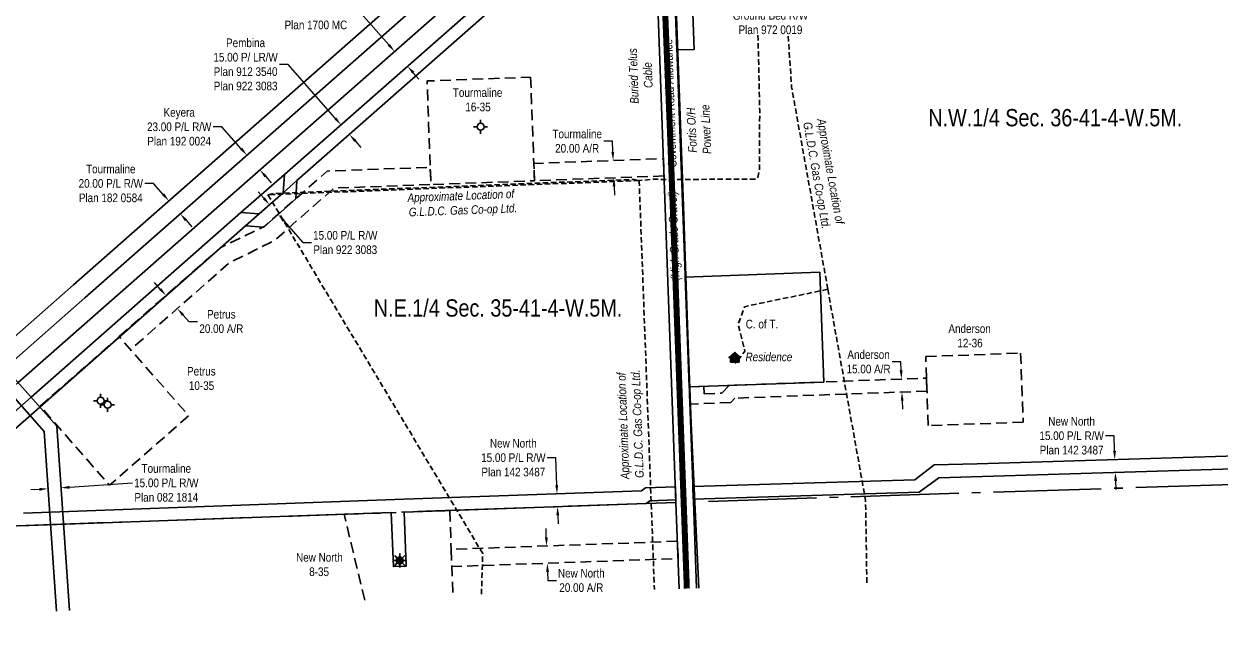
# Model space of a CAD drawing. Extents: x 665644 to 688844, y 5825051 to 5844826.
# Drawn here: x 671517 to 672902, y 5827794 to 5828489 of the extents above; entities that cross this region are included whole.
import ezdxf
from ezdxf.enums import TextEntityAlignment as Align

# ---------------------------------------------------------------- set-up
doc = ezdxf.new("R2010")
doc.units = 0
doc.header["$LTSCALE"] = 5
doc.header["$PDSIZE"] = 0.5
for name, pattern in [('foc-ACCESSROAD', [3.75, 2.5, -1.25]), ('foc-QUARTERLINE', [33, 25, -3, 2, -3]), ('UG_PIPE', [1.875, 1.25, -0.625])]:
    doc.linetypes.add(name, pattern=pattern)
doc.layers.get('Defpoints').update_dxf_attribs({"color": 9})
for name, color, linetype in [('AS-PIPE-UG', 44, 'UG_PIPE'), ('AS-PIPE-UG-T', 44, 'Continuous'), ('AS-POWER', 104, 'foc-POWER'), ('AS-POWER-T', 104, 'Continuous'), ('AS-RESIDENCE', 14, 'Continuous'), ('AS-ROADS', 254, 'Continuous'), ('AS-TELEPHONE', 224, 'foc-TEL'), ('AS-TELEPHONE-T', 224, 'Continuous'), ('C-SYMBOL', 7, 'Continuous'), ('F-AR', 190, 'foc-ACCESSROAD'), ('F-RW', 190, 'Continuous'), ('F-WS', 190, 'foc-ACCESSROAD'), ('F-WS-S', 190, 'Continuous'), ('L-QSEC', 8, 'foc-QUARTERLINE'), ('L-ROAD-T', 7, 'Continuous'), ('L-SEC', 7, 'Continuous'), ('L-TITLEDB', 4, 'Continuous'), ('L-TITLEDB-T', 4, 'Continuous')]:
    doc.layers.add(name, color=color, linetype=linetype)
for name, color, linetype, lineweight in [('F-AR-T', 190, 'Continuous', 9), ('F-RW-T', 190, 'Continuous', 9), ('F-WS-T', 190, 'Continuous', 9), ('T-TEXT', 48, 'Continuous', 18)]:
    doc.layers.add(name, color=color, linetype=linetype, lineweight=lineweight)
doc.styles.add('175L', font='ARIALN.TTF', dxfattribs={"height": 20})
doc.styles.add('80CG', font='ARIALN.TTF', dxfattribs={"height": 10})
doc.styles.add('80L', font='ARIALN.TTF', dxfattribs={"height": 10})
doc.styles.add('80LS', font='ARIALNI.TTF', dxfattribs={"height": 10})
doc.styles.add('foc-LtypeFont', font='ARIALN.TTF', dxfattribs={"height": 7.35})
doc.linetypes.add('foc-POWER', pattern='A,6,-1,["P",foc-LtypeFont,S=0.2,R=0,X=-0.625,Y=-0.75],-1.24,4', length=12.24)
doc.linetypes.add('foc-TEL', pattern='A,2,-1,["T",foc-LtypeFont,S=0.2,R=0,X=-0.425,Y=-0.75],-1.24,8', length=12.24)
doc.linetypes.add('foc-TEL-NOLINE', pattern='A,0,-2,["T",foc-LtypeFont,S=0.2,R=0,X=-0.425,Y=-0.75],-10.24', length=12.24)
doc.dimstyles.new('Compass 5 000', dxfattribs={"dimscale": 5, "dimtxt": 9, "dimasz": 2, "dimexe": 0.2, "dimexo": 0.0625, "dimgap": 0.5, "dimtad": 0, "dimtih": 1, "dimtoh": 1, "dimzin": 0, "dimdsep": 46, "dimtxsty": '80CG', "dimcen": 0.1, "dimse1": 1, "dimse2": 1, "dimclrd": 256, "dimclrt": 256, "dimaunit": 1, "dimadec": 4, "dimazin": 0, "dimtfac": 0.06, "dimtofl": 0, "dimtmove": 0, "dimatfit": 1, "dimfxl": 0.2, "dimtolj": 1, "dimtzin": 0, "dimlwd": -1, "dimarcsym": 0})

# ---------------------------------------------------------------- blocks, each defined once
blk = doc.blocks.new('*D2245')
at = {"layer": 'Defpoints', "color": 0, "transparency": 16777216}
for p in [(672120.8, 5827884.2), (672121.5, 5827864.2), (672123.1, 5827864.3)]:
    blk.add_point(p, dxfattribs=at)
at = {"layer": 'F-AR-T', "transparency": 16777216}
for p, q in [((672122, 5827894.3), (672121.7, 5827904.3)), ((672123.4, 5827854.3), (672123.8, 5827844.3)), ((672123.8, 5827844.3), (672133.8, 5827844.3))]:
    blk.add_line(p, q, dxfattribs=at)
for points in [[(672123.7, 5827894.3), (672120.3, 5827894.2), (672122.4, 5827884.3)], [(672125.1, 5827854.3), (672121.8, 5827854.2), (672123.1, 5827864.3)]]:
    blk.add_solid(points, dxfattribs=at)
at = {"layer": 'F-AR-T', "transparency": 16777216, "insert": (672162.5, 5827844.3), "char_height": 10, "attachment_point": 5, "style": '80CG'}
blk.add_mtext('\\A1;New North\\P20.00 A/R', dxfattribs=at)
blk = doc.blocks.new('*D2254')
at = {"layer": 'Defpoints', "color": 0, "transparency": 16777216}
for p in [(671691.4, 5828182.8), (671704.6, 5828167.8), (671694.8, 5828159.1)]:
    blk.add_point(p, dxfattribs=at)
at = {"layer": 'F-AR-T', "transparency": 16777216}
for p, q in [((671675, 5828181.7), (671668.4, 5828189.2)), ((671701.4, 5828151.6), (671708, 5828144.1)), ((671708, 5828144.1), (671718, 5828144.1))]:
    blk.add_line(p, q, dxfattribs=at)
for points in [[(671676.2, 5828182.8), (671673.7, 5828180.6), (671681.6, 5828174.2)], [(671702.6, 5828152.7), (671700.1, 5828150.5), (671694.8, 5828159.1)]]:
    blk.add_solid(points, dxfattribs=at)
at = {"layer": 'F-AR-T', "transparency": 16777216, "insert": (671745.7, 5828144.1), "char_height": 10, "attachment_point": 5, "style": '80CG'}
blk.add_mtext('\\A1;Petrus\\P20.00 A/R', dxfattribs=at)
blk = doc.blocks.new('*D2255')
at = {"layer": 'Defpoints', "color": 0, "transparency": 16777216}
for p in [(672191, 5828330.2), (672199.3, 5828330.5), (672191.8, 5828310.2)]:
    blk.add_point(p, dxfattribs=at)
at = {"layer": 'F-AR-T', "transparency": 16777216}
for p, q in [((672198.5, 5828352.9), (672188.5, 5828352.9)), ((672199, 5828340.5), (672198.5, 5828352.9)), ((672200.4, 5828300.5), (672200.8, 5828290.5))]:
    blk.add_line(p, q, dxfattribs=at)
for points in [[(672200.6, 5828340.5), (672197.3, 5828340.4), (672199.3, 5828330.5)], [(672202.1, 5828300.6), (672198.8, 5828300.4), (672200.1, 5828310.5)]]:
    blk.add_solid(points, dxfattribs=at)
at = {"layer": 'F-AR-T', "transparency": 16777216, "insert": (672157.7, 5828352.9), "char_height": 10, "attachment_point": 5, "style": '80CG'}
blk.add_mtext('\\A1;Tourmaline\\P20.00 A/R', dxfattribs=at)
blk = doc.blocks.new('*D2260')
at = {"layer": 'Defpoints', "color": 0, "transparency": 16777216}
for p in [(672532.8, 5828077.4), (672533.2, 5828077.5), (672533.4, 5828062.5)]:
    blk.add_point(p, dxfattribs=at)
at = {"layer": 'F-AR-T', "transparency": 16777216}
for p, q in [((672532.4, 5828097.4), (672522.4, 5828097.4)), ((672532.8, 5828087.4), (672532.4, 5828097.4)), ((672534.1, 5828052.5), (672534.4, 5828042.5))]:
    blk.add_line(p, q, dxfattribs=at)
for points in [[(672534.5, 5828087.5), (672531.1, 5828087.4), (672533.2, 5828077.5)], [(672535.7, 5828052.5), (672532.4, 5828052.4), (672533.7, 5828062.5)]]:
    blk.add_solid(points, dxfattribs=at)
at = {"layer": 'F-AR-T', "transparency": 16777216, "insert": (672495.1, 5828097.4), "char_height": 10, "attachment_point": 5, "style": '80CG'}
blk.add_mtext('\\A1;Anderson\\P15.00 A/R', dxfattribs=at)
blk = doc.blocks.new('*D2261')
at = {"layer": 'Defpoints', "color": 0, "transparency": 16777216}
for p in [(671775.3, 5828336.7), (671764.2, 5828326.9), (671779.2, 5828309.9)]:
    blk.add_point(p, dxfattribs=at)
at = {"layer": 'F-RW-T', "transparency": 16777216}
for p, q in [((671746.4, 5828369.5), (671736.4, 5828369.5)), ((671768.7, 5828344.2), (671746.4, 5828369.5)), ((671796.9, 5828312.2), (671803.5, 5828304.7))]:
    blk.add_line(p, q, dxfattribs=at)
for points in [[(671769.9, 5828345.3), (671767.4, 5828343.1), (671775.3, 5828336.7)], [(671798.1, 5828313.3), (671795.6, 5828311.1), (671790.3, 5828319.7)]]:
    blk.add_solid(points, dxfattribs=at)
at = {"layer": 'F-RW-T', "transparency": 16777216, "insert": (671696.9, 5828369.5), "char_height": 10, "attachment_point": 5, "style": '80CG'}
blk.add_mtext('\\A1;Keyera\\P23.00 P/L R/W\\PPlan 192 0024', dxfattribs=at)
blk = doc.blocks.new('*D2267')
at = {"layer": 'Defpoints', "color": 0, "transparency": 16777216}
for p in [(671946.3, 5828456.9), (671943.7, 5828454.6), (671958.7, 5828437.5)]:
    blk.add_point(p, dxfattribs=at)
at = {"layer": 'F-RW-T', "transparency": 16777216}
for p, q in [((671904.7, 5828504.1), (671894.7, 5828504.1)), ((671939.7, 5828464.4), (671904.7, 5828504.1)), ((671967.9, 5828432.2), (671974.5, 5828424.7))]:
    blk.add_line(p, q, dxfattribs=at)
for points in [[(671940.9, 5828465.5), (671938.4, 5828463.3), (671946.3, 5828456.9)], [(671969.2, 5828433.3), (671966.7, 5828431.1), (671961.3, 5828439.7)]]:
    blk.add_solid(points, dxfattribs=at)
at = {"layer": 'F-RW-T', "transparency": 16777216, "insert": (671855.2, 5828504.1), "char_height": 10, "attachment_point": 5, "style": '80CG'}
blk.add_mtext('\\A1;Nova\\P22.86 P/L R/W\\PPlan 1700 MC', dxfattribs=at)
blk = doc.blocks.new('*D2312')
at = {"layer": 'Defpoints', "color": 0, "transparency": 16777216}
for p in [(672134.4, 5827944.7), (672012.4, 5827940.3), (672013, 5827925.4)]:
    blk.add_point(p, dxfattribs=at)
at = {"layer": 'F-RW-T', "transparency": 16777216}
for p, q in [((672132.9, 5827986.4), (672122.9, 5827986.4)), ((672134, 5827954.7), (672132.9, 5827986.4)), ((672135.3, 5827919.8), (672135.6, 5827909.8))]:
    blk.add_line(p, q, dxfattribs=at)
for points in [[(672135.7, 5827954.7), (672132.3, 5827954.6), (672134.4, 5827944.7)], [(672136.9, 5827919.9), (672133.6, 5827919.8), (672134.9, 5827929.8)]]:
    blk.add_solid(points, dxfattribs=at)
at = {"layer": 'F-RW-T', "transparency": 16777216, "insert": (672083.8, 5827986.4), "char_height": 10, "attachment_point": 5, "style": '80CG'}
blk.add_mtext('\\A1;New North\\P15.00 P/L R/W\\PPlan 142 3487', dxfattribs=at)
blk = doc.blocks.new('*D2314')
at = {"layer": 'Defpoints', "color": 0, "transparency": 16777216}
for p in [(671884.2, 5828371.9), (671894.9, 5828381.3), (671904.8, 5828370)]:
    blk.add_point(p, dxfattribs=at)
at = {"layer": 'F-RW-T', "transparency": 16777216}
for p, q in [((671822.9, 5828441.7), (671812.9, 5828441.7)), ((671877.6, 5828379.4), (671822.9, 5828441.7)), ((671900.7, 5828353.1), (671907.3, 5828345.6))]:
    blk.add_line(p, q, dxfattribs=at)
for points in [[(671878.9, 5828380.5), (671876.4, 5828378.3), (671884.2, 5828371.9)], [(671902, 5828354.2), (671899.5, 5828352), (671894.1, 5828360.6)]]:
    blk.add_solid(points, dxfattribs=at)
at = {"layer": 'F-RW-T', "transparency": 16777216, "insert": (671773.8, 5828441.7), "char_height": 10, "attachment_point": 5, "style": '80CG'}
blk.add_mtext('\\A1;Pembina\\P15.00 P/ LR/W\\PPlan 912 3540\\PPlan 922 3083', dxfattribs=at)
blk = doc.blocks.new('*D2317')
at = {"layer": 'Defpoints', "color": 0, "transparency": 16777216}
for p in [(672780.2, 5827984.4), (672793.2, 5827984.8), (672793.8, 5827970)]:
    blk.add_point(p, dxfattribs=at)
at = {"layer": 'F-RW-T', "transparency": 16777216}
for p, q in [((672779.3, 5828011.8), (672769.3, 5828011.8)), ((672779.9, 5827994.3), (672779.3, 5828011.8)), ((672781.1, 5827959.5), (672781.5, 5827949.5))]:
    blk.add_line(p, q, dxfattribs=at)
for points in [[(672781.6, 5827994.4), (672778.2, 5827994.3), (672780.2, 5827984.4)], [(672782.8, 5827959.6), (672779.5, 5827959.4), (672780.8, 5827969.5)]]:
    blk.add_solid(points, dxfattribs=at)
at = {"layer": 'F-RW-T', "transparency": 16777216, "insert": (672730.2, 5828011.8), "char_height": 10, "attachment_point": 5, "style": '80CG'}
blk.add_mtext('\\A1;New North\\P15.00 P/L R/W\\PPlan 142 3487', dxfattribs=at)
blk = doc.blocks.new('*D2320')
at = {"layer": 'Defpoints', "color": 0, "transparency": 16777216}
for p in [(671543.2, 5827977.1), (671558.1, 5827978.1), (671560, 5827951.5)]:
    blk.add_point(p, dxfattribs=at)
at = {"layer": 'F-RW-T', "transparency": 16777216}
for p, q in [((671570, 5827952.2), (671643, 5827957.2)), ((671535, 5827949.8), (671525.1, 5827949.1))]:
    blk.add_line(p, q, dxfattribs=at)
for points in [[(671534.9, 5827951.4), (671535.1, 5827948.1), (671545, 5827950.5)], [(671569.8, 5827953.9), (671570.1, 5827950.5), (671560, 5827951.5)]]:
    blk.add_solid(points, dxfattribs=at)
at = {"layer": 'F-RW-T', "transparency": 16777216, "insert": (671682, 5827957.2), "char_height": 10, "attachment_point": 5, "style": '80CG'}
blk.add_mtext('\\A1;Tourmaline\\P15.00 P/L R/W\\PPlan 082 1814', dxfattribs=at)
blk = doc.blocks.new('*D2331')
at = {"layer": 'Defpoints', "color": 0, "transparency": 16777216}
for p in [(672271.2, 5828511.4), (672291.2, 5828512.1), (672291.4, 5828506)]:
    blk.add_point(p, dxfattribs=at)
at = {"layer": 'F-RW-T', "transparency": 16777216}
for p, q in [((672261.4, 5828504.9), (672251.4, 5828504.5)), ((672301.4, 5828506.3), (672313.7, 5828506.8))]:
    blk.add_line(p, q, dxfattribs=at)
for points in [[(672261.3, 5828506.5), (672261.5, 5828503.2), (672271.4, 5828505.2)], [(672301.3, 5828508), (672301.4, 5828504.7), (672291.4, 5828506)]]:
    blk.add_solid(points, dxfattribs=at)
at = {"layer": 'F-RW-T', "transparency": 16777216, "insert": (672381.5, 5828506.8), "char_height": 10, "attachment_point": 5, "style": '80CG', "bg_fill": 3, "box_fill_scale": 1.1, "bg_fill_color": 256, "bg_fill_true_color": 13158600, "bg_fill_transparency": 0}
blk.add_mtext('\\A1;Nova\\P20.00 Cathodic Protection\\PGround Bed R/W\\PPlan 972 0019', dxfattribs=at)
blk = doc.blocks.new('*D2337')
at = {"layer": 'Defpoints', "color": 0, "transparency": 16777216}
for p in [(671802.7, 5828280.3), (671811.4, 5828268.1), (671812.6, 5828269.1)]:
    blk.add_point(p, dxfattribs=at)
at = {"layer": 'F-RW-T', "transparency": 16777216}
for p, q in [((671794.9, 5828286.8), (671788.3, 5828294.3)), ((671818, 5828260.6), (671840.1, 5828235.5)), ((671840.1, 5828235.5), (671850.1, 5828235.5))]:
    blk.add_line(p, q, dxfattribs=at)
for points in [[(671796.2, 5828287.9), (671793.7, 5828285.7), (671801.5, 5828279.3)], [(671819.3, 5828261.7), (671816.8, 5828259.5), (671811.4, 5828268.1)]]:
    blk.add_solid(points, dxfattribs=at)
at = {"layer": 'F-RW-T', "transparency": 16777216, "insert": (671889.2, 5828235.5), "char_height": 10, "attachment_point": 5, "style": '80CG'}
blk.add_mtext('\\A1;15.00 P/L R/W\\PPlan 922 3083', dxfattribs=at)
blk = doc.blocks.new('*D2338')
at = {"layer": 'Defpoints', "color": 0, "transparency": 16777216}
for p in [(671717.6, 5828312.6), (671730.9, 5828297.6), (671685, 5828283.8)]:
    blk.add_point(p, dxfattribs=at)
at = {"layer": 'F-RW-T', "transparency": 16777216}
for p, q in [((671667.2, 5828303.9), (671657.2, 5828303.9)), ((671678.4, 5828291.3), (671667.2, 5828303.9)), ((671704.8, 5828261.3), (671711.4, 5828253.8))]:
    blk.add_line(p, q, dxfattribs=at)
for points in [[(671679.6, 5828292.4), (671677.1, 5828290.2), (671685, 5828283.8)], [(671706, 5828262.4), (671703.5, 5828260.2), (671698.2, 5828268.8)]]:
    blk.add_solid(points, dxfattribs=at)
at = {"layer": 'F-RW-T', "transparency": 16777216, "insert": (671617.7, 5828303.9), "char_height": 10, "attachment_point": 5, "style": '80CG'}
blk.add_mtext('\\A1;Tourmaline\\P20.00 P/L R/W\\PPlan 182 0584', dxfattribs=at)
blk = doc.blocks.new('res_occ')
for points in [[(0.1, 0.89), (-1.26, -0.37), (1.46, -0.37)], [(-0.9, -1.43), (1.1, -1.43), (1.1, -0.37), (-0.9, -0.37)]]:
    blk.add_hatch(color=14).paths.add_polyline_path(points)
at = {"color": 14}
for points in [[(0.1, 0.89), (-1.26, -0.37), (1.46, -0.37)], [(-0.9, -1.43), (1.1, -1.43), (1.1, -0.37), (-0.9, -0.37)]]:
    blk.add_lwpolyline(points, close=True, dxfattribs=at)
blk = doc.blocks.new('GABD')
for p, q in [((-0.81, 0), (-1.62, 0)), ((0, 0.81), (0, 1.62)), ((1.62, 0), (0.81, 0)), ((0, -0.81), (0, -1.62))]:
    blk.add_line(p, q)
blk.add_circle((0, 0), 0.8)
blk = doc.blocks.new('GAS')
h = blk.add_hatch(color=255)
h.dxf.hatch_style = 1
edge = h.paths.add_edge_path()
edge.add_arc((0, 0), 0.9, 0, 360)
for p, q in [((-0.81, 0), (-1.62, 0)), ((-0.57, 0.57), (-1.14, 1.14)), ((0, 0.81), (0, 1.62)), ((0.57, 0.57), (1.14, 1.14)), ((1.62, 0), (0.81, 0)), ((-0.57, -0.57), (-1.14, -1.14)), ((0, -0.81), (0, -1.62)), ((1.14, -1.14), (0.57, -0.57))]:
    blk.add_line(p, q)
blk.add_circle((0, 0), 0.8)

msp = doc.modelspace()

# ---------------------------------------------------------------- linework, layer by layer
at = {"layer": 'AS-PIPE-UG', "flags": 128}
for points in [[(672357.718, 5828747.363), (672361.669, 5828713.631), (672369.059, 5828388.202), (672368.691, 5828318.868), (672367.026, 5828311.018), (672364.4, 5828308.827), (672292.792, 5828308.684), (672259.296, 5828308.42), (672248.56, 5828309.012), (672229.548, 5828307.362)], [(672447.904, 5828181.449), (672406.008, 5828415.469), (672383.837, 5828740.026)], [(671799.653, 5828290.894), (671806.513, 5828292.351), (672215.104, 5828308.297), (672219.784, 5828308.432), (672223.749, 5828308.666), (672229.548, 5828307.362)], [(672229.548, 5828307.362), (672229.327, 5828307.327), (672229.21, 5828307.299), (672228.896, 5828307.272), (671799.653, 5828290.894)], [(672229.548, 5828307.362), (672229.548, 5828305.527), (672247.161, 5827833.664)], [(671799.653, 5828290.894), (672048.39, 5827875.42), (672046.766, 5827826.475)], [(672447.904, 5828181.449), (672351.627, 5828161.281), (672344.024, 5828140.878), (672351.94, 5828109.738), (672340.627, 5828095.307)], [(672493.132, 5827841.684), (672491.609, 5827937.32), (672447.904, 5828181.449)]]:
    msp.add_lwpolyline(points, dxfattribs=at)
at = {"layer": 'AS-POWER', "flags": 128}
msp.add_lwpolyline([(672298.404, 5827835.418), (672289.718, 5828026.019), (672286.374, 5828117.534), (672285.13, 5828151.585), (672284.086, 5828185.368), (672280.707, 5828277.834), (672277.259, 5828372.208), (672273.848, 5828465.542), (672270.367, 5828560.797), (672266.877, 5828656.345), (672266.275, 5828765.138), (672262.984, 5828854.979)], dxfattribs=at)
at = {"layer": 'AS-ROADS', "const_width": 7, "flags": 128}
msp.add_lwpolyline([(672245.386, 5828854.36), (672265.397, 5828358.152), (672284.698, 5827834.977)], dxfattribs=at)
at = {"layer": 'AS-TELEPHONE', "linetype": 'foc-TEL-NOLINE', "flags": 128}
msp.add_lwpolyline([(672275.853, 5827834.692), (672272.119, 5827934.624), (672242.907, 5828734.086), (672238.506, 5828854.118)], dxfattribs=at)
at = {"layer": 'F-AR', "flags": 128}
for points in [[(672258.307, 5828312.637), (672108.239, 5828307.102), (672107.501, 5828327.089), (672257.569, 5828332.623)], [(672273.799, 5827889.665), (672011.845, 5827880.329), (672012.569, 5827860.342), (672274.546, 5827869.679)]]:
    msp.add_lwpolyline(points, close=True, dxfattribs=at)
msp.add_lwpolyline([(671627.405, 5828126.571), (671744.542, 5828229.493), (671795.322, 5828254.128), (671868.312, 5828318.26), (671987.583, 5828322.665), (671988.32, 5828302.678), (671876.164, 5828298.537), (671806.488, 5828237.316), (671755.709, 5828212.681), (671640.606, 5828111.547)], dxfattribs=at)
at = {"layer": 'F-AR'}
msp.add_lwpolyline([(672287.355, 5828068.47), (672304.35, 5828069.091), (672304.671, 5828060.316), (672325.127, 5828061.064), (672333.65, 5828070.167), (672562.168, 5828078.517), (672562.716, 5828063.527), (672340.375, 5828055.402), (672335.519, 5828050.216), (672288.085, 5828048.483)], close=True, dxfattribs=at)
at = {"layer": 'F-RW', "flags": 128}
for points in [[(671159.542, 5827794.647), (671321.016, 5827936.775), (671390.593, 5827998.031), (671474.056, 5828071.511), (671499.101, 5828093.532), (671587.81, 5828171.632), (671632.822, 5828211.26), (672007.345, 5828540.992), (672103.38, 5828625.541), (672100.044, 5828723.88), (672080.056, 5828723.197), (672083.071, 5828634.308), (671994.129, 5828556.003), (671619.606, 5828226.271), (671574.594, 5828186.643), (671485.885, 5828108.544), (671464.629, 5828089.83), (671463.909, 5828089.195), (671464.144, 5828082.77), (671380.681, 5828009.289), (671311.104, 5827948.033), (671135.875, 5827793.798)], [(671194.802, 5827795.912), (671393.396, 5827970.564), (671510.337, 5828073.415), (672126.732, 5828615.637), (672243.482, 5828718.338), (672244.56, 5828688.846)], [(672244.56, 5828688.846), (671818.659, 5828314.372), (671768.387, 5828270.147), (671525.442, 5828056.338), (671419.687, 5827963.308), (671230.863, 5827797.206)], [(671230.874, 5827797.206), (671408.448, 5827953.391), (671525.442, 5828056.338), (671768.387, 5828270.147), (671789.541, 5828268.783), (671817.313, 5828293.215), (671818.659, 5828314.372), (672127.752, 5828586.143), (672244.56, 5828688.846), (672245.267, 5828669.497)], [(672245.267, 5828669.497), (672046.793, 5828495.231), (671833.225, 5828307.213), (671831.877, 5828286.076), (671794.786, 5828253.437), (671773.629, 5828254.786), (671535.375, 5828045.108), (671429.585, 5827952.041), (671373.652, 5827902.802), (671254.546, 5827798.056)], [(671569.795, 5827809.365), (671555.058, 5828022.857), (671500.047, 5828085.048), (671491.7, 5828320.544), (671459.048, 5828350.23), (670995.249, 5828337.39), (670995.662, 5828322.394), (671453.422, 5828335.064), (671476.939, 5828313.683), (671485.743, 5828078.587), (671540.428, 5828016.756), (671554.791, 5827808.826)], [(671817.313, 5828293.215), (671833.225, 5828307.213)], [(671773.629, 5828254.786), (671789.541, 5828268.783)], [(673127.418, 5827862.096), (673122.587, 5827994.924), (672620.769, 5827979.382), (672571.089, 5827978.011), (672548.681, 5827960.954), (672291.569, 5827953.139), (672292.111, 5827938.315), (672553.861, 5827946.455), (672576.332, 5827963.085), (673108.006, 5827979.403), (673112.36, 5827861.611)], [(671516.71, 5827922.342), (671956.937, 5827938.291), (672232.36, 5827948.193), (672236.9, 5827951.484), (672271.466, 5827952.532), (672272.024, 5827937.672), (672241.895, 5827936.527), (672237.516, 5827933.384), (671957.47, 5827923.462), (671959.864, 5827860.883), (671944.865, 5827860.341), (671942.471, 5827922.931), (671512.051, 5827907.68)]]:
    msp.add_lwpolyline(points, dxfattribs=at)
msp.add_lwpolyline([(672273.104, 5828458.487), (672263.197, 5828729.616), (672283.181, 5828730.319), (672293.087, 5828459.218)], close=True, dxfattribs=at)
at = {"layer": 'F-WS', "flags": 128}
for points in [[(672103.816, 5828427.021), (672108.239, 5828307.102), (671988.32, 5828302.679), (671983.897, 5828422.598)], [(671535.816, 5828046.097), (671627.405, 5828126.571), (671707.878, 5828034.982), (671616.289, 5827954.509)]]:
    msp.add_lwpolyline(points, close=True, dxfattribs=at)
at = {"layer": 'F-WS'}
msp.add_lwpolyline([(672561.255, 5828103.5), (672671.182, 5828107.517), (672674.103, 5828027.57), (672564.176, 5828023.553), (672562.168, 5828078.517)], close=True, dxfattribs=at)
at = {"layer": 'F-WS', "flags": 128}
for points in [[(671911.82, 5827821.634), (671887.797, 5827920.864), (672010.217, 5827925.299), (672011.846, 5827880.328)], [(672011.845, 5827880.329), (672013.839, 5827825.294)]]:
    msp.add_lwpolyline(points, dxfattribs=at)
at = {"layer": 'L-QSEC', "flags": 128}
for points in [[(673094.38, 5827961.11), (672292.222, 5827935.272)], [(672272.119, 5827934.624), (671470.072, 5827906.193)]]:
    msp.add_lwpolyline(points, dxfattribs=at)
at = {"layer": 'L-SEC', "flags": 128}
for points in [[(672242.907, 5828734.086), (672272.119, 5827934.624)], [(672292.222, 5827935.272), (672263.008, 5828734.793)], [(672275.853, 5827834.692), (672272.119, 5827934.624)], [(672292.222, 5827935.272), (672295.947, 5827835.339)]]:
    msp.add_lwpolyline(points, dxfattribs=at)
at = {"layer": 'L-TITLEDB', "flags": 128}
msp.add_lwpolyline([(672282.72, 5828195.343), (672438.641, 5828201.041), (672443.28, 5828074.05), (672287.36, 5828068.353)], close=True, dxfattribs=at)

# ---------------------------------------------------------------- block references
at = {"layer": 'AS-RESIDENCE', "xscale": 5.000000000000001, "yscale": 5.000000000000001, "zscale": 5.000000000000001}
msp.add_blockref('res_occ', (672339.648, 5828104.278), dxfattribs=at)
at = {"layer": 'F-WS-S', "xscale": 5.000000000000001, "yscale": 5.000000000000001, "zscale": 5.000000000000001}
for name, p in [('GABD', (672045.883, 5828369.664)), ('GABD', (671605.975, 5828052.366)), ('GABD', (671614.049, 5828047.746)), ('GAS', (671952.305, 5827867.423))]:
    msp.add_blockref(name, p, dxfattribs=at)

# ---------------------------------------------------------------- texts
at = {"layer": 'AS-PIPE-UG-T', "char_height": 10, "attachment_point": 1, "style": '175L'}
for insert, rotation in [((672445.345, 5828379.761), 280.150029), ((671961.02, 5828292.371), 2.185054), ((672208.242, 5827961.244), 92.137655)]:
    msp.add_mtext_dynamic_manual_height_columns('\\pi0.05;{\\fArial Narrow|b0|i1|c0|p34;Approximate Location of\\P\\pi0.97428;G.L.D.C. Gas Co-op Ltd.}', width=125.14093, gutter_width=50, heights=[0], dxfattribs=dict(at, insert=insert, rotation=rotation))
at = {"layer": 'AS-POWER-T', "insert": (672286.548, 5828336.753), "char_height": 10, "attachment_point": 1, "rotation": 92.518922, "style": '175L'}
msp.add_mtext_dynamic_manual_height_columns('\\pi2.5534;{\\fArial Narrow|b0|i1|c0|p34;Fortis O/H\\P\\pi0.32626;Power Line}', width=57.1191, gutter_width=100, heights=[0], dxfattribs=at)
at = {"layer": 'AS-RESIDENCE', "insert": (672352.652, 5828108.116), "char_height": 10, "attachment_point": 1, "style": '175L'}
msp.add_mtext_dynamic_manual_height_columns('{\\fArial Narrow|b0|i1|c0|p34;Residence}', width=53.94038, gutter_width=50, heights=[0], dxfattribs=at)
at = {"layer": 'C-SYMBOL', "color": 3, "style": '175L'}
for s, p in [('N.W.1/4 Sec. 36-41-4-W.5M.', (672711.287, 5828364.11)), ('N.E.1/4 Sec. 35-41-4-W.5M.', (672066.083, 5828143.785))]:
    msp.add_text(s, height=20, dxfattribs=at).set_placement(p, align=Align.BOTTOM_CENTER)
at = {"layer": 'F-WS-T', "char_height": 10, "attachment_point": 1, "style": '175L'}
for s, insert in [('\\pi0.83395;Tourmaline\\P\\pi15.295;16-35', (672012.938, 5828414.176)), ('\\pi4.9745;Anderson\\P\\pi15.329;12-36', (672582.592, 5828140.821)), ('\\pi13.198;Petrus\\P\\pi15.295;10-35', (671692.83, 5828091.54)), ('\\pi2.8633;New North\\P\\pi18.095;8-35', (671829.345, 5827876.067))]:
    msp.add_mtext_dynamic_manual_height_columns(s, width=58.18222, gutter_width=100, heights=[0], dxfattribs=dict(at, insert=insert))
at = {"layer": 'L-ROAD-T', "style": '80L'}
msp.add_text('Government Road Allowance', height=10, rotation=91.988333, dxfattribs=at).set_placement((672265.336, 5828396.602), align=Align.MIDDLE_CENTER)
at = {"layer": 'L-TITLEDB-T', "insert": (672334.152, 5828146.098), "char_height": 10, "attachment_point": 1, "style": '175L'}
msp.add_mtext_dynamic_manual_height_columns('\\pi18.72;C. of T.', width=73.47653, gutter_width=100, heights=[0], dxfattribs=at)
at = {"layer": 'T-TEXT', "style": '80LS'}
msp.add_text('(High Grade Gravel)', height=10, rotation=91.988333, dxfattribs=at).set_placement((672269.566, 5828243.393), align=Align.MIDDLE_CENTER)

# ---------------------------------------------------------------- dimensions: what is measured, and where the dimension line sits
at = {"layer": 'F-AR-T'}
dim = msp.add_linear_dim(base=(672199.326, 5828330.475), p1=(672191.782, 5828310.183), p2=(672191.044, 5828330.17), angle=92.112156, text='Tourmaline\\P20.00 A/R', dimstyle='Compass 5 000', dxfattribs=at)
dim.commit()
dim.dimension.update_dxf_attribs({"geometry": '*D2255', "text_midpoint": (672157.741, 5828352.938), "dimtype": 161})
for p1, p2, distance, text, picture, middle in [((671691.448, 5828182.842), (671704.649, 5828167.818), -13.143, 'Petrus\\P20.00 A/R', '*D2254', (671745.712, 5828144.119)), ((672120.815, 5827884.213), (672121.528, 5827864.225), 1.556, 'New North\\P20.00 A/R', '*D2245', (672162.523, 5827844.293))]:
    dim = msp.add_aligned_dim(p1=p1, p2=p2, distance=distance, text=text, dimstyle='Compass 5 000', dxfattribs=at)
    dim.commit()
    dim.dimension.update_dxf_attribs({"geometry": picture, "text_midpoint": middle})
at = {"layer": 'F-AR-T', "color": 5}
dim = msp.add_aligned_dim(p1=(672533.392, 5828062.455), p2=(672532.844, 5828077.445), distance=-0.311, text='Anderson\\P15.00 A/R', dimstyle='Compass 5 000', dxfattribs=at)
dim.commit()
dim.dimension.update_dxf_attribs({"geometry": '*D2260', "text_midpoint": (672495.143, 5828097.443)})
at = {"layer": 'F-RW-T', "color": 3}
for base, p1, p2, angle, text, picture, middle in [((671946.258, 5828456.881), (671958.738, 5828437.461), (671943.665, 5828454.6), 131.332012, 'Nova\\P22.86 P/L R/W\\PPlan 1700 MC', '*D2267', (671855.188, 5828504.101)), ((671884.225, 5828371.9), (671904.813, 5828370.046), (671894.911, 5828381.301), 131.341346, 'Pembina\\P15.00 P/ LR/W\\PPlan 912 3540\\PPlan 922 3083', '*D2314', (671773.765, 5828441.659)), ((671775.3, 5828336.698), (671779.159, 5828309.889), (671764.177, 5828326.906), 131.360768, 'Keyera\\P23.00 P/L R/W\\PPlan 192 0024', '*D2261', (671696.861, 5828369.523)), ((671684.967, 5828283.815), (671730.864, 5828297.577), (671717.648, 5828312.588), 131.360768, 'Tourmaline\\P20.00 P/L R/W\\PPlan 182 0584', '*D2338', (671617.702, 5828303.948)), ((671811.414, 5828268.069), (671802.684, 5828280.346), (671812.582, 5828269.097), 311.346837, '15.00 P/L R/W\\PPlan 922 3083', '*D2337', (671889.163, 5828235.496)), ((672780.247, 5827984.355), (672793.77, 5827969.964), (672793.235, 5827984.822), 92.059009, 'New North\\P15.00 P/L R/W\\PPlan 142 3487', '*D2317', (672730.176, 5828011.763)), ((672134.366, 5827944.67), (672012.962, 5827925.428), (672012.428, 5827940.286), 92.059009, 'New North\\P15.00 P/L R/W\\PPlan 142 3487', '*D2312', (672083.779, 5827986.43)), ((671559.984, 5827951.501), (671543.168, 5827977.096), (671558.145, 5827978.13), 3.948786, 'Tourmaline\\P15.00 P/L R/W\\PPlan 082 1814', '*D2320', (671682.039, 5827957.228))]:
    dim = msp.add_linear_dim(base=base, p1=p1, p2=p2, angle=angle, text=text, dimstyle='Compass 5 000', dxfattribs=at)
    dim.commit()
    dim.dimension.update_dxf_attribs({"geometry": picture, "text_midpoint": middle, "dimtype": 161})

# ---------------------------------------------------------------- next in the draw order: dimensions: what is measured, and where the dimension line sits
dim = msp.add_linear_dim(base=(672291.378, 5828505.976), p1=(672271.171, 5828511.375), p2=(672291.155, 5828512.105), angle=2.092597, text='Nova\\P20.00 Cathodic Protection\\PGround Bed R/W\\PPlan 972 0019', dimstyle='Compass 5 000', override={"dimtfill": 1}, dxfattribs=at)
dim.commit()
dim.dimension.update_dxf_attribs({"geometry": '*D2331', "text_midpoint": (672381.53, 5828506.791), "dimtype": 161})

# ---------------------------------------------------------------- next in the draw order: texts
at = {"layer": 'AS-TELEPHONE-T', "insert": (672219.069, 5828396.352), "char_height": 10, "attachment_point": 1, "rotation": 92.092632, "style": '175L'}
msp.add_mtext_dynamic_manual_height_columns('\\pi-0.32836;{\\fArial Narrow|b0|i1|c0|p34;Buried Telus \\P\\pi17.264;Cable}', width=63.12909, gutter_width=100, heights=[0], dxfattribs=at)

doc.saveas('drawing.dxf')
